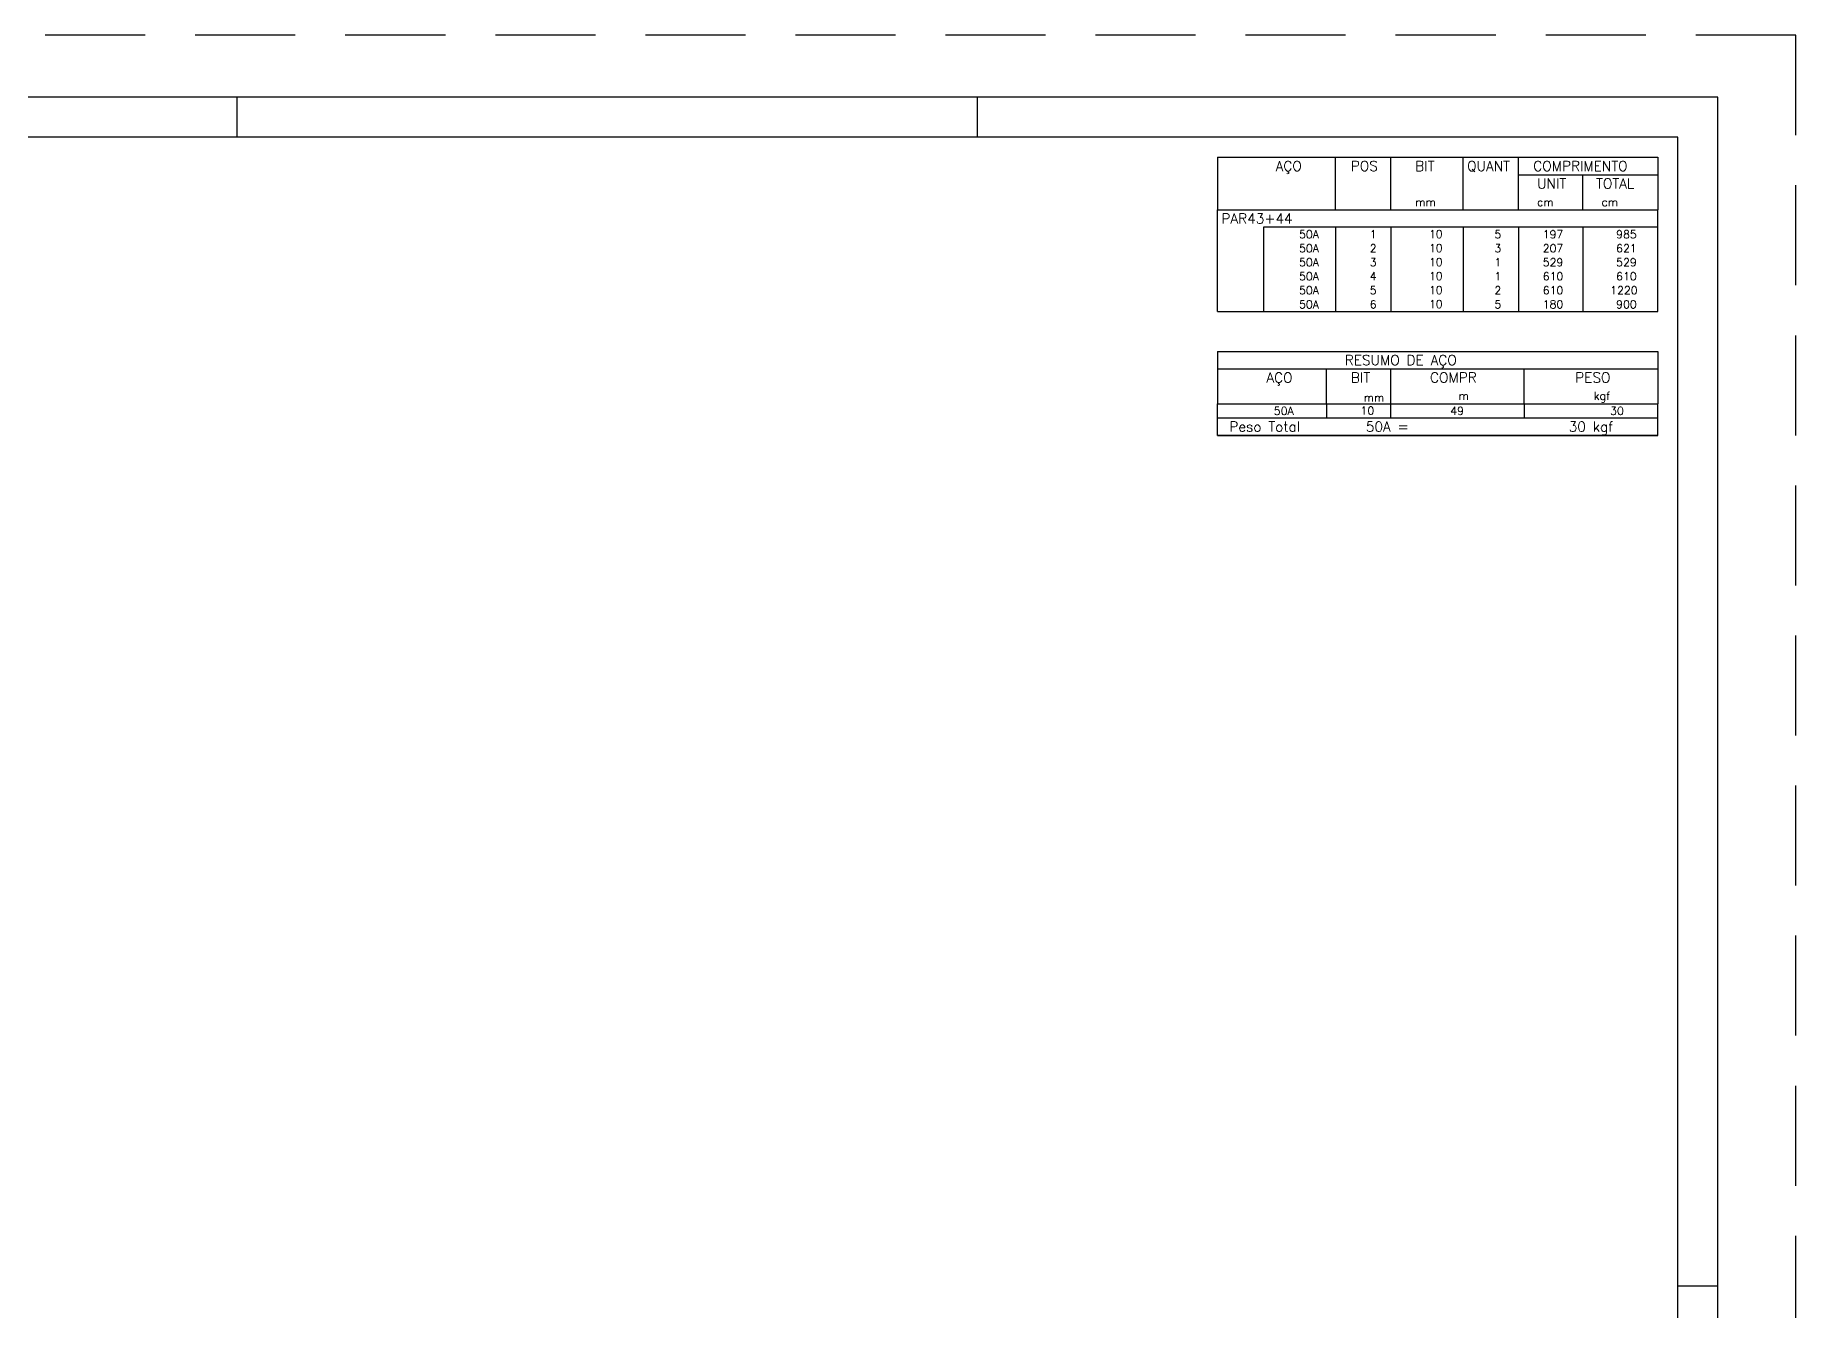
# Model space of a CAD drawing. Extents: x -1.9 to 86, y -1.5 to 60.9.
# Drawn here: x 42.05 to 86.05, y 29.08 to 60.95 of the extents above; entities that cross this region are included whole.
import ezdxf

# ---------------------------------------------------------------- set-up
doc = ezdxf.new("R2010")
doc.units = 0
doc.header["$MEASUREMENT"] = 0
doc.linetypes.add('HIDDEN', pattern=[0.375, 0.25, -0.125])
doc.layers.get('0').update_dxf_attribs({"linetype": 'CONTINUOUS'})
doc.layers.get('Defpoints').update_dxf_attribs({"linetype": 'CONTINUOUS'})
doc.layers.add('ARQ_FOLHA', color=7, linetype='CONTINUOUS')
doc.layers.add('PENA_02', color=2, linetype='CONTINUOUS')
doc.styles.get("Standard").update_dxf_attribs({"font": 'ROMANS.SHX'})

# ---------------------------------------------------------------- blocks, each defined once
blk = doc.blocks.new('FOLHA A1 - 841 X 594')
at = {"layer": 'ARQ_FOLHA', "color": 1}
for p, q in [((-370, 584), (-370, 594)), ((-185, 584), (-185, 594)), ((-10, 297), (0, 297))]:
    blk.add_line(p, q, dxfattribs=at)
for points in [[(-841, 0), (0, 0), (0, 594), (-841, 594)], [(-816, 10), (-10, 10), (-10, 584), (-816, 584)]]:
    blk.add_lwpolyline(points, close=True, dxfattribs=at)
at = {"layer": 'Defpoints', "color": 8, "linetype": 'HIDDEN', "ltscale": 100}
blk.add_lwpolyline([(-860.5, 609.5), (-860.5, -15.5), (19.5, -15.5), (19.5, 609.5)], close=True, dxfattribs=at)
blk = doc.blocks.new('*U24')
blk.add_blockref('FOLHA A1 - 841 X 594', (0, 0))

msp = doc.modelspace()

# ---------------------------------------------------------------- linework, layer by layer
at = {"layer": 'PENA_02', "linetype": 'Continuous'}
for p, q in [((71.6, 57.9), (71.6, 56.587)), ((71.6, 57.9), (82.6, 57.9)), ((74.55, 56.587), (74.55, 57.9)), ((75.93, 56.587), (75.93, 57.9)), ((77.74, 56.587), (77.74, 57.9)), ((79.12, 56.587), (79.12, 57.9)), ((82.6, 57.9), (82.6, 56.587)), ((79.12, 57.462), (82.6, 57.462)), ((80.73, 56.587), (80.73, 57.462)), ((71.6, 56.587), (82.6, 56.587)), ((71.6, 56.15), (71.6, 56.587)), ((71.6, 56.587), (82.6, 56.587)), ((82.6, 56.15), (82.6, 56.587)), ((71.6, 55.8), (71.6, 56.15)), ((82.6, 56.15), (72.75, 56.15)), ((72.75, 56.15), (72.75, 55.8)), ((74.55, 56.15), (74.55, 55.8)), ((75.93, 56.15), (75.93, 55.8)), ((77.74, 56.15), (77.74, 55.8)), ((79.12, 56.15), (79.12, 55.8)), ((80.73, 56.15), (80.73, 55.8)), ((82.6, 55.8), (82.6, 56.15)), ((71.6, 55.45), (71.6, 55.8)), ((71.6, 55.1), (71.6, 55.45)), ((72.75, 55.8), (72.75, 55.45)), ((72.75, 55.45), (72.75, 55.1)), ((74.55, 55.8), (74.55, 55.45)), ((74.55, 55.45), (74.55, 55.1)), ((75.93, 55.8), (75.93, 55.45)), ((75.93, 55.45), (75.93, 55.1)), ((77.74, 55.8), (77.74, 55.45)), ((77.74, 55.45), (77.74, 55.1)), ((79.12, 55.8), (79.12, 55.45)), ((79.12, 55.45), (79.12, 55.1)), ((80.73, 55.8), (80.73, 55.45)), ((80.73, 55.45), (80.73, 55.1)), ((82.6, 55.45), (82.6, 55.8)), ((82.6, 55.1), (82.6, 55.45)), ((71.6, 54.75), (71.6, 55.1)), ((72.75, 55.1), (72.75, 54.75)), ((74.55, 55.1), (74.55, 54.75)), ((75.93, 55.1), (75.93, 54.75)), ((77.74, 55.1), (77.74, 54.75)), ((79.12, 55.1), (79.12, 54.75)), ((80.73, 55.1), (80.73, 54.75)), ((82.6, 54.75), (82.6, 55.1)), ((71.6, 54.4), (71.6, 54.75)), ((72.75, 54.75), (72.75, 54.4)), ((74.55, 54.75), (74.55, 54.4)), ((75.93, 54.75), (75.93, 54.4)), ((77.74, 54.75), (77.74, 54.4)), ((79.12, 54.75), (79.12, 54.4)), ((80.73, 54.75), (80.73, 54.4)), ((82.6, 54.4), (82.6, 54.75)), ((71.6, 54.05), (71.6, 54.4)), ((72.75, 54.4), (72.75, 54.05)), ((74.55, 54.4), (74.55, 54.05)), ((75.93, 54.4), (75.93, 54.05)), ((77.74, 54.4), (77.74, 54.05)), ((79.12, 54.4), (79.12, 54.05)), ((80.73, 54.4), (80.73, 54.05)), ((82.6, 54.05), (82.6, 54.4)), ((71.6, 54.05), (82.6, 54.05)), ((71.6, 53.05), (71.6, 51.738)), ((71.6, 53.05), (82.6, 53.05)), ((82.6, 53.05), (82.6, 51.738)), ((71.6, 52.613), (82.6, 52.613)), ((74.32, 51.738), (74.32, 52.613)), ((75.93, 51.738), (75.93, 52.613)), ((79.265, 51.738), (79.265, 52.613)), ((71.6, 51.738), (82.6, 51.738)), ((71.6, 51.388), (71.6, 51.738)), ((74.32, 51.738), (74.32, 51.388)), ((75.93, 51.388), (75.93, 51.738)), ((79.265, 51.738), (79.265, 51.388)), ((82.6, 51.388), (82.6, 51.738)), ((71.6, 51.388), (82.6, 51.388)), ((71.6, 50.95), (71.6, 51.388)), ((71.6, 51.388), (82.6, 51.388)), ((82.6, 50.95), (82.6, 51.388)), ((82.6, 50.95), (71.6, 50.95)), ((71.6, 50.95), (82.6, 50.95))]:
    msp.add_line(p, q, dxfattribs=at)

# ---------------------------------------------------------------- block references
at = {"xscale": 0.09999999999999938, "yscale": 0.09999999999999938, "zscale": 0.09999999999999938}
msp.add_blockref('*U24', (84.1, 0), dxfattribs=at)

# ---------------------------------------------------------------- texts
at = {"layer": 'PENA_02', "linetype": 'Continuous'}
for s, height, p in [('AÇO', 0.25, (73.05, 57.556)), ('POS', 0.25, (74.93, 57.556)), ('BIT', 0.25, (76.54, 57.556)), ('QUANT', 0.25, (77.836, 57.556)), ('COMPRIMENTO', 0.25, (79.489, 57.556)), ('UNIT', 0.25, (79.587, 57.119)), ('TOTAL', 0.25, (81.059, 57.119)), ('mm', 0.2, (76.54, 56.681)), ('cm', 0.2, (79.587, 56.681)), ('cm', 0.2, (81.197, 56.681)), ('PAR43+44', 0.25, (71.696, 56.244)), ('     50A', 0.2, (72.89, 55.875)), ('  1', 0.2, (75.13, 55.875)), ('     10', 0.2, (76.137, 55.881)), ('    5', 0.2, (77.92, 55.875)), ('    197', 0.2, (79.13, 55.875)), ('    985', 0.2, (80.964, 55.875)), ('     50A', 0.2, (72.89, 55.525)), ('  2', 0.2, (75.13, 55.525)), ('     10', 0.2, (76.137, 55.531)), ('    3', 0.2, (77.92, 55.525)), ('    207', 0.2, (79.13, 55.525)), ('    621', 0.2, (80.964, 55.525)), ('     50A', 0.2, (72.89, 55.175)), ('     50A', 0.2, (72.89, 54.825)), ('  3', 0.2, (75.13, 55.175)), ('  4', 0.2, (75.13, 54.825)), ('     10', 0.2, (76.137, 55.181)), ('     10', 0.2, (76.137, 54.831)), ('    1', 0.2, (77.92, 55.175)), ('    1', 0.2, (77.92, 54.825)), ('    529', 0.2, (79.13, 55.175)), ('    610', 0.2, (79.13, 54.825)), ('    529', 0.2, (80.964, 55.175)), ('    610', 0.2, (80.964, 54.825)), ('     50A', 0.2, (72.89, 54.475)), ('  5', 0.2, (75.13, 54.475)), ('     10', 0.2, (76.137, 54.481)), ('    2', 0.2, (77.92, 54.475)), ('    610', 0.2, (79.13, 54.475)), ('   1220', 0.2, (80.964, 54.475)), ('     50A', 0.2, (72.89, 54.125)), ('  6', 0.2, (75.13, 54.125)), ('     10', 0.2, (76.137, 54.131)), ('    5', 0.2, (77.92, 54.125)), ('    180', 0.2, (79.13, 54.125)), ('    900', 0.2, (80.964, 54.125)), ('RESUMO DE AÇO', 0.25, (74.78, 52.706)), ('AÇO', 0.25, (72.82, 52.269)), ('BIT', 0.25, (74.93, 52.269)), ('COMPR', 0.25, (76.909, 52.272)), ('PESO', 0.25, (80.538, 52.272)), ('mm', 0.2, (75.251, 51.795)), ('m', 0.2, (77.623, 51.841)), ('kgf', 0.2, (81.001, 51.841)), ('     50A', 0.2, (72.26, 51.463)), ('     10', 0.2, (74.427, 51.469)), ('     49', 0.2, (76.668, 51.463)), ('      30', 0.2, (80.515, 51.463)), ('Peso Total        50A =', 0.25, (71.893, 51.044)), ('      30 kgf', 0.25, (79.257, 51.044))]:
    msp.add_text(s, height=height, dxfattribs=at).set_placement(p)

doc.saveas('drawing.dxf')
